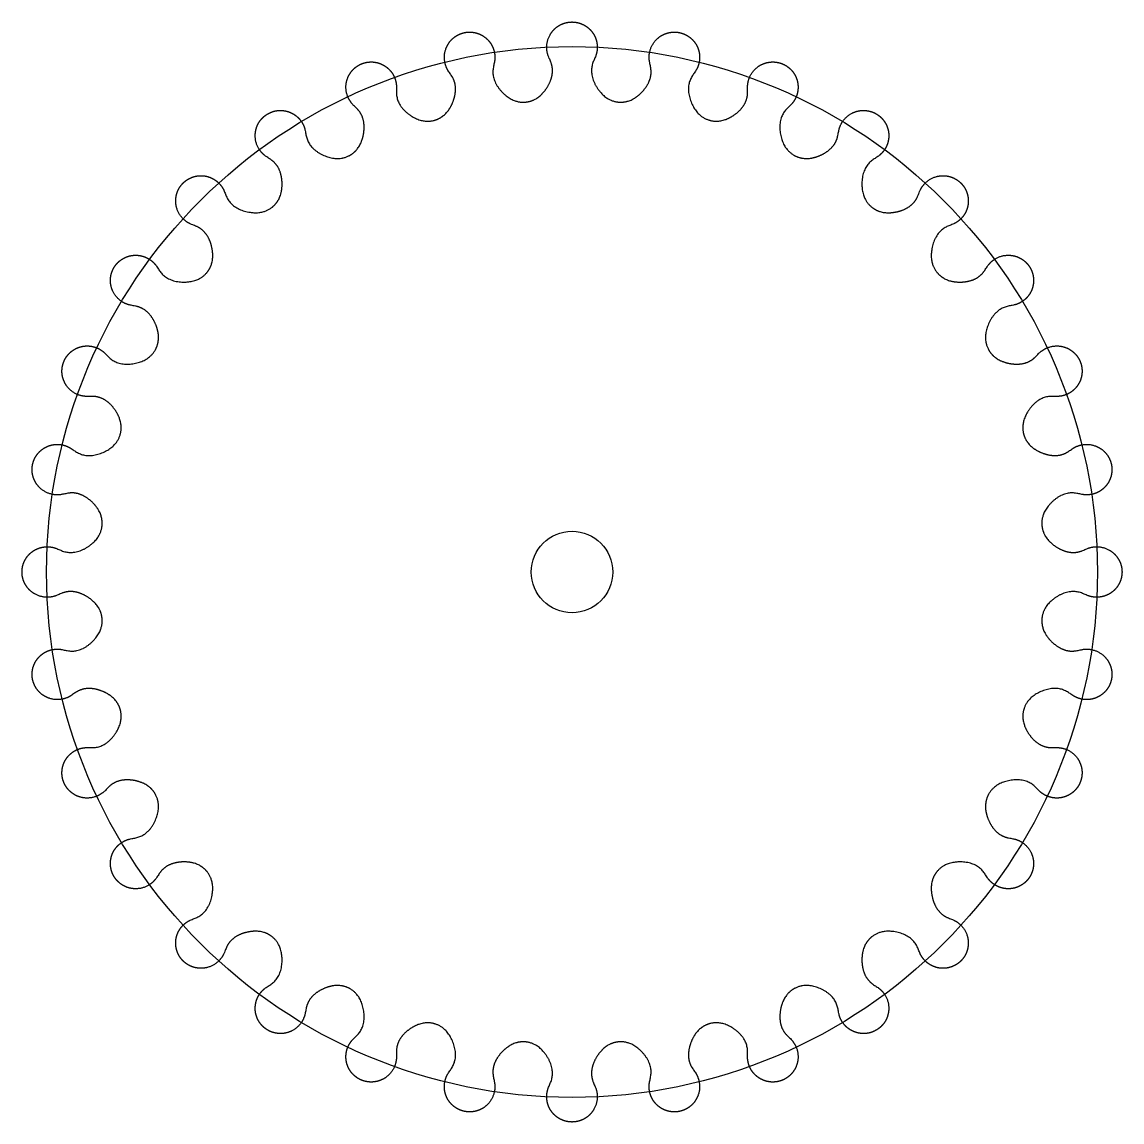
# Model space of a CAD drawing. Header units: millimetres. Extents: x -316 to 441, y -34 to 850.
# Drawn here: x -316.1 to -248.6, y -33.8 to 33.8 of the extents above; entities that cross this region are included whole.
import ezdxf

# ---------------------------------------------------------------- set-up
doc = ezdxf.new("R2010")
doc.units = ezdxf.units.MM
doc.header["$MEASUREMENT"] = 0
doc.layers.add('Work layer', color=254, linetype='Continuous', true_color=0xdddddd)

msp = doc.modelspace()

# ---------------------------------------------------------------- linework, layer by layer
at = {"layer": 'Work layer'}
for radius in [32.25, 2.5, 2.5]:
    msp.add_circle((-282.386, 0), radius, dxfattribs=at)
msp.add_rational_spline([(-283.843, -31.678), (-283.945, -31.959), (-283.98, -32.263), (-283.94, -32.567), (-283.828, -32.851), (-283.656, -33.097), (-283.484, -33.343), (-283.255, -33.545), (-282.983, -33.687), (-282.686, -33.758), (-282.386, -33.758), (-282.086, -33.758), (-281.789, -33.687), (-281.517, -33.545), (-281.288, -33.343), (-281.116, -33.097), (-280.944, -32.851), (-280.832, -32.567), (-280.792, -32.263), (-280.827, -31.959), (-280.93, -31.678), (-281.123, -31.147), (-281.558, -30.704), (-280.971, -29.71), (-280.573, -29.233), (-280.064, -28.989), (-279.868, -28.895), (-279.657, -28.835), (-279.438, -28.814), (-279.219, -28.831), (-279.008, -28.885), (-278.461, -29.025), (-277.978, -29.415), (-277.208, -30.276), (-277.549, -30.795), (-277.635, -31.353), (-277.68, -31.65), (-277.655, -31.954), (-277.557, -32.245), (-277.391, -32.501), (-277.175, -32.709), (-276.958, -32.916), (-276.694, -33.07), (-276.399, -33.156), (-276.094, -33.168), (-275.8, -33.109), (-275.506, -33.051), (-275.229, -32.923), (-274.989, -32.731), (-274.805, -32.488), (-274.684, -32.213), (-274.563, -31.939), (-274.508, -31.638), (-274.529, -31.332), (-274.622, -31.041), (-274.778, -30.785), (-275.071, -30.302), (-275.584, -29.952), (-275.202, -28.863), (-274.905, -28.318), (-274.453, -27.979), (-274.279, -27.848), (-274.084, -27.749), (-273.873, -27.685), (-273.655, -27.659), (-273.438, -27.671), (-272.874, -27.702), (-272.324, -27.99), (-271.401, -28.684), (-271.634, -29.259), (-271.609, -29.824), (-271.596, -30.123), (-271.512, -30.417), (-271.359, -30.683), (-271.146, -30.902), (-270.894, -31.063), (-270.641, -31.225), (-270.352, -31.324), (-270.046, -31.351), (-269.745, -31.303), (-269.468, -31.188), (-269.191, -31.073), (-268.943, -30.894), (-268.746, -30.659), (-268.612, -30.384), (-268.547, -30.092), (-268.483, -29.799), (-268.487, -29.494), (-268.567, -29.197), (-268.715, -28.93), (-268.918, -28.709), (-269.3, -28.292), (-269.871, -28.05), (-269.709, -26.907), (-269.524, -26.314), (-269.147, -25.893), (-269.002, -25.732), (-268.83, -25.596), (-268.636, -25.492), (-268.427, -25.424), (-268.212, -25.394), (-267.653, -25.314), (-267.057, -25.489), (-266.016, -25.99), (-266.132, -26.599), (-265.998, -27.148), (-265.927, -27.44), (-265.787, -27.711), (-265.585, -27.942), (-265.334, -28.116), (-265.054, -28.224), (-264.775, -28.333), (-264.472, -28.375), (-264.167, -28.341), (-263.881, -28.235), (-263.631, -28.069), (-263.382, -27.902), (-263.174, -27.678), (-263.027, -27.409), (-262.949, -27.113), (-262.943, -26.814), (-262.936, -26.514), (-263.001, -26.215), (-263.136, -25.94), (-263.334, -25.707), (-263.576, -25.53), (-264.031, -25.196), (-264.639, -25.069), (-264.704, -23.917), (-264.638, -23.299), (-264.35, -22.813), (-264.239, -22.626), (-264.097, -22.459), (-263.927, -22.32), (-263.735, -22.212), (-263.53, -22.14), (-262.997, -21.953), (-262.379, -22.008), (-261.261, -22.297), (-261.255, -22.917), (-261.016, -23.429), (-260.89, -23.701), (-260.7, -23.94), (-260.456, -24.127), (-260.176, -24.249), (-259.881, -24.301), (-259.586, -24.353), (-259.281, -24.335), (-258.988, -24.242), (-258.728, -24.082), (-258.516, -23.87), (-258.304, -23.658), (-258.144, -23.398), (-258.051, -23.105), (-258.033, -22.801), (-258.085, -22.505), (-258.137, -22.21), (-258.259, -21.93), (-258.446, -21.686), (-258.685, -21.496), (-258.957, -21.37), (-259.469, -21.131), (-260.09, -21.125), (-260.378, -20.007), (-260.433, -19.389), (-260.246, -18.856), (-260.174, -18.651), (-260.066, -18.46), (-259.927, -18.29), (-259.76, -18.147), (-259.573, -18.036), (-259.087, -17.749), (-258.47, -17.682), (-257.317, -17.747), (-257.19, -18.355), (-256.856, -18.81), (-256.679, -19.052), (-256.446, -19.25), (-256.171, -19.385), (-255.872, -19.45), (-255.572, -19.443), (-255.273, -19.437), (-254.977, -19.359), (-254.708, -19.212), (-254.484, -19.004), (-254.317, -18.755), (-254.151, -18.506), (-254.045, -18.219), (-254.011, -17.914), (-254.053, -17.611), (-254.162, -17.332), (-254.27, -17.053), (-254.444, -16.801), (-254.675, -16.599), (-254.947, -16.459), (-255.238, -16.388), (-255.787, -16.254), (-256.397, -16.37), (-256.897, -15.329), (-257.072, -14.734), (-256.993, -14.174), (-256.962, -13.959), (-256.894, -13.751), (-256.79, -13.557), (-256.654, -13.384), (-256.493, -13.239), (-256.072, -12.862), (-255.479, -12.677), (-254.336, -12.515), (-254.094, -13.087), (-253.677, -13.468), (-253.456, -13.671), (-253.189, -13.819), (-252.892, -13.899), (-252.587, -13.904), (-252.294, -13.839), (-252.002, -13.774), (-251.727, -13.64), (-251.492, -13.443), (-251.313, -13.196), (-251.198, -12.919), (-251.083, -12.642), (-251.035, -12.34), (-251.062, -12.034), (-251.162, -11.745), (-251.323, -11.493), (-251.484, -11.24), (-251.703, -11.027), (-251.969, -10.874), (-252.263, -10.79), (-252.562, -10.777), (-253.127, -10.752), (-253.702, -10.985), (-254.397, -10.062), (-254.684, -9.512), (-254.715, -8.948), (-254.727, -8.731), (-254.701, -8.513), (-254.637, -8.303), (-254.538, -8.107), (-254.407, -7.933), (-254.068, -7.481), (-253.523, -7.184), (-252.434, -6.802), (-252.084, -7.315), (-251.601, -7.609), (-251.345, -7.764), (-251.054, -7.858), (-250.748, -7.878), (-250.447, -7.823), (-250.173, -7.702), (-249.898, -7.581), (-249.655, -7.397), (-249.463, -7.157), (-249.335, -6.88), (-249.277, -6.586), (-249.218, -6.292), (-249.23, -5.987), (-249.316, -5.692), (-249.47, -5.428), (-249.677, -5.212), (-249.885, -4.995), (-250.141, -4.829), (-250.432, -4.731), (-250.737, -4.706), (-251.033, -4.751), (-251.591, -4.837), (-252.111, -5.178), (-252.971, -4.408), (-253.361, -3.925), (-253.501, -3.378), (-253.555, -3.167), (-253.572, -2.948), (-253.551, -2.729), (-253.491, -2.518), (-253.397, -2.322), (-253.153, -1.813), (-252.677, -1.415), (-251.682, -0.828), (-251.239, -1.263), (-250.708, -1.457), (-250.427, -1.559), (-250.123, -1.594), (-249.819, -1.554), (-249.535, -1.442), (-249.289, -1.27), (-249.044, -1.098), (-248.841, -0.869), (-248.699, -0.597), (-248.628, -0.3), (-248.628, 0), (-248.628, 0.3), (-248.699, 0.597), (-248.841, 0.869), (-249.044, 1.098), (-249.289, 1.27), (-249.535, 1.442), (-249.819, 1.554), (-250.123, 1.594), (-250.427, 1.559), (-250.708, 1.457), (-251.239, 1.263), (-251.682, 0.828), (-252.677, 1.415), (-253.153, 1.813), (-253.397, 2.322), (-253.491, 2.518), (-253.551, 2.729), (-253.572, 2.948), (-253.555, 3.167), (-253.501, 3.378), (-253.361, 3.925), (-252.971, 4.408), (-252.111, 5.178), (-251.591, 4.837), (-251.033, 4.751), (-250.737, 4.706), (-250.432, 4.731), (-250.141, 4.829), (-249.885, 4.995), (-249.677, 5.212), (-249.47, 5.428), (-249.316, 5.692), (-249.23, 5.987), (-249.218, 6.292), (-249.277, 6.586), (-249.335, 6.88), (-249.463, 7.157), (-249.655, 7.397), (-249.898, 7.581), (-250.173, 7.702), (-250.447, 7.823), (-250.748, 7.878), (-251.054, 7.858), (-251.345, 7.764), (-251.601, 7.609), (-252.084, 7.315), (-252.434, 6.802), (-253.523, 7.184), (-254.068, 7.481), (-254.407, 7.933), (-254.538, 8.107), (-254.637, 8.303), (-254.701, 8.513), (-254.727, 8.731), (-254.715, 8.948), (-254.684, 9.512), (-254.397, 10.062), (-253.702, 10.985), (-253.127, 10.752), (-252.562, 10.777), (-252.263, 10.79), (-251.969, 10.874), (-251.703, 11.027), (-251.484, 11.24), (-251.323, 11.493), (-251.162, 11.745), (-251.062, 12.034), (-251.035, 12.34), (-251.083, 12.642), (-251.198, 12.919), (-251.313, 13.196), (-251.492, 13.443), (-251.727, 13.64), (-252.002, 13.774), (-252.294, 13.839), (-252.587, 13.904), (-252.892, 13.899), (-253.189, 13.819), (-253.456, 13.671), (-253.677, 13.468), (-254.094, 13.087), (-254.336, 12.515), (-255.479, 12.677), (-256.072, 12.862), (-256.493, 13.239), (-256.654, 13.384), (-256.79, 13.557), (-256.894, 13.751), (-256.962, 13.959), (-256.993, 14.174), (-257.072, 14.734), (-256.897, 15.329), (-256.397, 16.37), (-255.787, 16.254), (-255.238, 16.388), (-254.947, 16.459), (-254.675, 16.599), (-254.444, 16.801), (-254.27, 17.053), (-254.162, 17.332), (-254.053, 17.611), (-254.011, 17.914), (-254.045, 18.219), (-254.151, 18.506), (-254.317, 18.755), (-254.484, 19.004), (-254.708, 19.212), (-254.977, 19.359), (-255.273, 19.437), (-255.572, 19.443), (-255.872, 19.45), (-256.171, 19.385), (-256.446, 19.25), (-256.679, 19.052), (-256.856, 18.81), (-257.19, 18.355), (-257.317, 17.747), (-258.47, 17.682), (-259.087, 17.749), (-259.573, 18.036), (-259.76, 18.147), (-259.927, 18.29), (-260.066, 18.46), (-260.174, 18.651), (-260.246, 18.856), (-260.433, 19.389), (-260.378, 20.007), (-260.09, 21.125), (-259.469, 21.131), (-258.957, 21.37), (-258.685, 21.496), (-258.446, 21.686), (-258.259, 21.93), (-258.137, 22.21), (-258.085, 22.505), (-258.033, 22.801), (-258.051, 23.105), (-258.144, 23.398), (-258.304, 23.658), (-258.516, 23.87), (-258.728, 24.082), (-258.988, 24.242), (-259.281, 24.335), (-259.586, 24.353), (-259.881, 24.301), (-260.176, 24.249), (-260.456, 24.127), (-260.7, 23.94), (-260.89, 23.701), (-261.016, 23.429), (-261.255, 22.917), (-261.261, 22.297), (-262.379, 22.008), (-262.997, 21.953), (-263.53, 22.14), (-263.735, 22.212), (-263.927, 22.32), (-264.097, 22.459), (-264.239, 22.626), (-264.35, 22.813), (-264.638, 23.299), (-264.704, 23.917), (-264.639, 25.069), (-264.031, 25.196), (-263.576, 25.53), (-263.334, 25.707), (-263.136, 25.94), (-263.001, 26.215), (-262.936, 26.514), (-262.943, 26.814), (-262.949, 27.113), (-263.027, 27.409), (-263.174, 27.678), (-263.382, 27.902), (-263.631, 28.069), (-263.881, 28.235), (-264.167, 28.341), (-264.472, 28.375), (-264.775, 28.333), (-265.054, 28.224), (-265.334, 28.116), (-265.585, 27.942), (-265.787, 27.711), (-265.927, 27.44), (-265.998, 27.148), (-266.132, 26.599), (-266.016, 25.99), (-267.057, 25.489), (-267.653, 25.314), (-268.212, 25.394), (-268.427, 25.424), (-268.636, 25.492), (-268.83, 25.596), (-269.002, 25.732), (-269.147, 25.893), (-269.524, 26.314), (-269.709, 26.907), (-269.871, 28.05), (-269.3, 28.292), (-268.918, 28.709), (-268.715, 28.93), (-268.567, 29.197), (-268.487, 29.494), (-268.483, 29.799), (-268.547, 30.092), (-268.612, 30.384), (-268.746, 30.659), (-268.943, 30.894), (-269.191, 31.073), (-269.468, 31.188), (-269.745, 31.303), (-270.046, 31.351), (-270.352, 31.324), (-270.641, 31.225), (-270.894, 31.063), (-271.146, 30.902), (-271.359, 30.683), (-271.512, 30.417), (-271.596, 30.123), (-271.609, 29.824), (-271.634, 29.259), (-271.401, 28.684), (-272.324, 27.99), (-272.874, 27.702), (-273.438, 27.671), (-273.655, 27.659), (-273.873, 27.685), (-274.084, 27.749), (-274.279, 27.848), (-274.453, 27.979), (-274.905, 28.318), (-275.202, 28.863), (-275.584, 29.952), (-275.071, 30.302), (-274.778, 30.785), (-274.622, 31.041), (-274.529, 31.332), (-274.508, 31.638), (-274.563, 31.939), (-274.684, 32.213), (-274.805, 32.488), (-274.989, 32.731), (-275.229, 32.923), (-275.506, 33.051), (-275.8, 33.109), (-276.094, 33.168), (-276.399, 33.156), (-276.694, 33.07), (-276.958, 32.916), (-277.175, 32.709), (-277.391, 32.501), (-277.557, 32.245), (-277.655, 31.954), (-277.68, 31.65), (-277.635, 31.353), (-277.549, 30.795), (-277.208, 30.276), (-277.978, 29.415), (-278.461, 29.025), (-279.008, 28.885), (-279.219, 28.831), (-279.438, 28.814), (-279.657, 28.835), (-279.868, 28.895), (-280.064, 28.989), (-280.573, 29.233), (-280.971, 29.71), (-281.558, 30.704), (-281.123, 31.147), (-280.93, 31.678), (-280.827, 31.959), (-280.792, 32.263), (-280.832, 32.567), (-280.944, 32.851), (-281.116, 33.097), (-281.288, 33.343), (-281.517, 33.545), (-281.789, 33.687), (-282.086, 33.758), (-282.386, 33.758), (-282.686, 33.758), (-282.983, 33.687), (-283.255, 33.545), (-283.484, 33.343), (-283.656, 33.097), (-283.828, 32.851), (-283.94, 32.567), (-283.98, 32.263), (-283.945, 31.959), (-283.843, 31.678), (-283.649, 31.147), (-283.214, 30.704), (-283.801, 29.71), (-284.199, 29.233), (-284.709, 28.989), (-284.904, 28.895), (-285.116, 28.835), (-285.335, 28.814), (-285.553, 28.831), (-285.764, 28.885), (-286.311, 29.025), (-286.794, 29.415), (-287.564, 30.276), (-287.224, 30.795), (-287.138, 31.353), (-287.092, 31.65), (-287.117, 31.954), (-287.216, 32.245), (-287.381, 32.501), (-287.598, 32.709), (-287.814, 32.916), (-288.078, 33.07), (-288.373, 33.156), (-288.678, 33.168), (-288.972, 33.109), (-289.266, 33.051), (-289.543, 32.923), (-289.783, 32.731), (-289.968, 32.488), (-290.088, 32.213), (-290.209, 31.939), (-290.264, 31.638), (-290.244, 31.332), (-290.15, 31.041), (-289.995, 30.785), (-289.702, 30.302), (-289.188, 29.952), (-289.57, 28.863), (-289.867, 28.318), (-290.319, 27.979), (-290.493, 27.848), (-290.689, 27.749), (-290.899, 27.685), (-291.117, 27.659), (-291.334, 27.671), (-291.898, 27.702), (-292.448, 27.99), (-293.371, 28.684), (-293.138, 29.259), (-293.163, 29.824), (-293.176, 30.123), (-293.26, 30.417), (-293.413, 30.683), (-293.626, 30.902), (-293.879, 31.063), (-294.132, 31.225), (-294.42, 31.324), (-294.726, 31.351), (-295.028, 31.303), (-295.305, 31.188), (-295.582, 31.073), (-295.829, 30.894), (-296.026, 30.659), (-296.16, 30.384), (-296.225, 30.092), (-296.29, 29.799), (-296.285, 29.494), (-296.205, 29.197), (-296.057, 28.93), (-295.854, 28.709), (-295.473, 28.292), (-294.901, 28.05), (-295.063, 26.907), (-295.248, 26.314), (-295.625, 25.893), (-295.77, 25.732), (-295.943, 25.596), (-296.137, 25.492), (-296.345, 25.424), (-296.56, 25.394), (-297.12, 25.314), (-297.715, 25.489), (-298.756, 25.99), (-298.64, 26.599), (-298.774, 27.148), (-298.846, 27.44), (-298.985, 27.711), (-299.187, 27.942), (-299.439, 28.116), (-299.718, 28.224), (-299.998, 28.333), (-300.3, 28.375), (-300.605, 28.341), (-300.892, 28.235), (-301.141, 28.069), (-301.39, 27.902), (-301.598, 27.678), (-301.746, 27.409), (-301.823, 27.113), (-301.829, 26.814), (-301.836, 26.514), (-301.772, 26.215), (-301.636, 25.94), (-301.438, 25.707), (-301.196, 25.53), (-300.741, 25.196), (-300.133, 25.069), (-300.068, 23.917), (-300.135, 23.299), (-300.422, 22.813), (-300.533, 22.626), (-300.676, 22.459), (-300.846, 22.32), (-301.037, 22.212), (-301.242, 22.14), (-301.775, 21.953), (-302.393, 22.008), (-303.511, 22.297), (-303.517, 22.917), (-303.756, 23.429), (-303.882, 23.701), (-304.072, 23.94), (-304.316, 24.127), (-304.596, 24.249), (-304.891, 24.301), (-305.187, 24.353), (-305.491, 24.335), (-305.784, 24.242), (-306.045, 24.082), (-306.257, 23.87), (-306.469, 23.658), (-306.628, 23.398), (-306.721, 23.105), (-306.739, 22.801), (-306.687, 22.505), (-306.635, 22.21), (-306.513, 21.93), (-306.327, 21.686), (-306.087, 21.496), (-305.816, 21.37), (-305.304, 21.131), (-304.683, 21.125), (-304.394, 20.007), (-304.339, 19.389), (-304.527, 18.856), (-304.599, 18.651), (-304.706, 18.46), (-304.845, 18.29), (-305.012, 18.147), (-305.199, 18.036), (-305.685, 17.749), (-306.303, 17.682), (-307.455, 17.747), (-307.582, 18.355), (-307.916, 18.81), (-308.093, 19.052), (-308.326, 19.25), (-308.602, 19.385), (-308.9, 19.45), (-309.2, 19.443), (-309.5, 19.437), (-309.795, 19.359), (-310.064, 19.212), (-310.288, 19.004), (-310.455, 18.755), (-310.621, 18.506), (-310.727, 18.219), (-310.761, 17.914), (-310.719, 17.611), (-310.611, 17.332), (-310.502, 17.053), (-310.328, 16.801), (-310.097, 16.599), (-309.826, 16.459), (-309.534, 16.388), (-308.986, 16.254), (-308.376, 16.37), (-307.875, 15.329), (-307.7, 14.734), (-307.78, 14.174), (-307.81, 13.959), (-307.878, 13.751), (-307.982, 13.557), (-308.118, 13.384), (-308.28, 13.239), (-308.7, 12.862), (-309.293, 12.677), (-310.436, 12.515), (-310.679, 13.087), (-311.095, 13.468), (-311.316, 13.671), (-311.583, 13.819), (-311.88, 13.899), (-312.185, 13.904), (-312.478, 13.839), (-312.771, 13.774), (-313.045, 13.64), (-313.28, 13.443), (-313.46, 13.196), (-313.574, 12.919), (-313.689, 12.642), (-313.737, 12.34), (-313.71, 12.034), (-313.611, 11.745), (-313.45, 11.493), (-313.288, 11.24), (-313.069, 11.027), (-312.803, 10.874), (-312.509, 10.79), (-312.21, 10.777), (-311.645, 10.752), (-311.07, 10.985), (-310.376, 10.062), (-310.088, 9.512), (-310.057, 8.948), (-310.045, 8.731), (-310.071, 8.513), (-310.135, 8.303), (-310.234, 8.107), (-310.365, 7.933), (-310.704, 7.481), (-311.249, 7.184), (-312.339, 6.802), (-312.688, 7.315), (-313.171, 7.609), (-313.427, 7.764), (-313.718, 7.858), (-314.025, 7.878), (-314.325, 7.823), (-314.599, 7.702), (-314.874, 7.581), (-315.117, 7.397), (-315.309, 7.157), (-315.437, 6.88), (-315.495, 6.586), (-315.554, 6.292), (-315.542, 5.987), (-315.456, 5.692), (-315.302, 5.428), (-315.095, 5.212), (-314.887, 4.995), (-314.631, 4.829), (-314.34, 4.731), (-314.036, 4.706), (-313.739, 4.751), (-313.181, 4.837), (-312.662, 5.178), (-311.801, 4.408), (-311.411, 3.925), (-311.271, 3.378), (-311.217, 3.167), (-311.2, 2.948), (-311.221, 2.729), (-311.281, 2.518), (-311.375, 2.322), (-311.619, 1.813), (-312.096, 1.415), (-313.09, 0.828), (-313.533, 1.263), (-314.064, 1.457), (-314.346, 1.559), (-314.649, 1.594), (-314.953, 1.554), (-315.237, 1.442), (-315.483, 1.27), (-315.729, 1.098), (-315.931, 0.869), (-316.073, 0.597), (-316.144, 0.3), (-316.144, 0), (-316.144, -0.3), (-316.073, -0.597), (-315.931, -0.869), (-315.729, -1.098), (-315.483, -1.27), (-315.237, -1.442), (-314.953, -1.554), (-314.649, -1.594), (-314.346, -1.559), (-314.064, -1.457), (-313.533, -1.263), (-313.09, -0.828), (-312.096, -1.415), (-311.619, -1.813), (-311.375, -2.322), (-311.281, -2.518), (-311.221, -2.729), (-311.2, -2.948), (-311.217, -3.167), (-311.271, -3.378), (-311.411, -3.925), (-311.801, -4.408), (-312.662, -5.178), (-313.181, -4.837), (-313.739, -4.751), (-314.036, -4.706), (-314.34, -4.731), (-314.631, -4.829), (-314.887, -4.995), (-315.095, -5.212), (-315.302, -5.428), (-315.456, -5.692), (-315.542, -5.987), (-315.554, -6.292), (-315.495, -6.586), (-315.437, -6.88), (-315.309, -7.157), (-315.117, -7.397), (-314.874, -7.581), (-314.599, -7.702), (-314.325, -7.823), (-314.025, -7.878), (-313.718, -7.858), (-313.427, -7.764), (-313.171, -7.609), (-312.688, -7.315), (-312.339, -6.802), (-311.249, -7.184), (-310.704, -7.481), (-310.365, -7.933), (-310.234, -8.107), (-310.135, -8.303), (-310.071, -8.513), (-310.045, -8.731), (-310.057, -8.948), (-310.088, -9.512), (-310.376, -10.062), (-311.07, -10.985), (-311.645, -10.752), (-312.21, -10.777), (-312.509, -10.79), (-312.803, -10.874), (-313.069, -11.027), (-313.288, -11.24), (-313.45, -11.493), (-313.611, -11.745), (-313.71, -12.034), (-313.737, -12.34), (-313.689, -12.642), (-313.574, -12.919), (-313.46, -13.196), (-313.28, -13.443), (-313.045, -13.64), (-312.771, -13.774), (-312.478, -13.839), (-312.185, -13.904), (-311.88, -13.899), (-311.583, -13.819), (-311.316, -13.671), (-311.095, -13.468), (-310.679, -13.087), (-310.436, -12.515), (-309.293, -12.677), (-308.7, -12.862), (-308.28, -13.239), (-308.118, -13.384), (-307.982, -13.557), (-307.878, -13.751), (-307.81, -13.959), (-307.78, -14.174), (-307.7, -14.734), (-307.875, -15.329), (-308.376, -16.37), (-308.986, -16.254), (-309.534, -16.388), (-309.826, -16.459), (-310.097, -16.599), (-310.328, -16.801), (-310.502, -17.053), (-310.611, -17.332), (-310.719, -17.611), (-310.761, -17.914), (-310.727, -18.219), (-310.621, -18.506), (-310.455, -18.755), (-310.288, -19.004), (-310.064, -19.212), (-309.795, -19.359), (-309.5, -19.437), (-309.2, -19.443), (-308.9, -19.45), (-308.602, -19.385), (-308.326, -19.25), (-308.093, -19.052), (-307.916, -18.81), (-307.582, -18.355), (-307.455, -17.747), (-306.303, -17.682), (-305.685, -17.749), (-305.199, -18.036), (-305.012, -18.147), (-304.845, -18.29), (-304.706, -18.46), (-304.599, -18.651), (-304.527, -18.856), (-304.339, -19.389), (-304.394, -20.007), (-304.683, -21.125), (-305.304, -21.131), (-305.816, -21.37), (-306.087, -21.496), (-306.327, -21.686), (-306.513, -21.93), (-306.635, -22.21), (-306.687, -22.505), (-306.739, -22.801), (-306.721, -23.105), (-306.628, -23.398), (-306.469, -23.658), (-306.257, -23.87), (-306.045, -24.082), (-305.784, -24.242), (-305.491, -24.335), (-305.187, -24.353), (-304.891, -24.301), (-304.596, -24.249), (-304.316, -24.127), (-304.072, -23.94), (-303.882, -23.701), (-303.756, -23.429), (-303.517, -22.917), (-303.511, -22.297), (-302.393, -22.008), (-301.775, -21.953), (-301.242, -22.14), (-301.037, -22.212), (-300.846, -22.32), (-300.676, -22.459), (-300.533, -22.626), (-300.422, -22.813), (-300.135, -23.299), (-300.068, -23.917), (-300.133, -25.069), (-300.741, -25.196), (-301.196, -25.53), (-301.438, -25.707), (-301.636, -25.94), (-301.772, -26.215), (-301.836, -26.514), (-301.829, -26.814), (-301.823, -27.113), (-301.746, -27.409), (-301.598, -27.678), (-301.39, -27.902), (-301.141, -28.069), (-300.892, -28.235), (-300.605, -28.341), (-300.3, -28.375), (-299.998, -28.333), (-299.718, -28.224), (-299.439, -28.116), (-299.187, -27.942), (-298.985, -27.711), (-298.846, -27.44), (-298.774, -27.148), (-298.64, -26.599), (-298.756, -25.99), (-297.715, -25.489), (-297.12, -25.314), (-296.56, -25.394), (-296.345, -25.424), (-296.137, -25.492), (-295.943, -25.596), (-295.77, -25.732), (-295.625, -25.893), (-295.248, -26.314), (-295.063, -26.907), (-294.901, -28.05), (-295.473, -28.292), (-295.854, -28.709), (-296.057, -28.93), (-296.205, -29.197), (-296.285, -29.494), (-296.29, -29.799), (-296.225, -30.092), (-296.16, -30.384), (-296.026, -30.659), (-295.829, -30.894), (-295.582, -31.073), (-295.305, -31.188), (-295.028, -31.303), (-294.726, -31.351), (-294.42, -31.324), (-294.132, -31.225), (-293.879, -31.063), (-293.626, -30.902), (-293.413, -30.683), (-293.26, -30.417), (-293.176, -30.123), (-293.163, -29.824), (-293.138, -29.259), (-293.371, -28.684), (-292.448, -27.99), (-291.898, -27.702), (-291.334, -27.671), (-291.117, -27.659), (-290.899, -27.685), (-290.689, -27.749), (-290.493, -27.848), (-290.319, -27.979), (-289.867, -28.318), (-289.57, -28.863), (-289.188, -29.952), (-289.702, -30.302), (-289.995, -30.785), (-290.15, -31.041), (-290.244, -31.332), (-290.264, -31.638), (-290.209, -31.939), (-290.088, -32.213), (-289.968, -32.488), (-289.783, -32.731), (-289.543, -32.923), (-289.266, -33.051), (-288.972, -33.109), (-288.678, -33.168), (-288.373, -33.156), (-288.078, -33.07), (-287.814, -32.916), (-287.598, -32.709), (-287.381, -32.501), (-287.216, -32.245), (-287.117, -31.954), (-287.092, -31.65), (-287.138, -31.353), (-287.224, -30.795), (-287.564, -30.276), (-286.794, -29.415), (-286.311, -29.025), (-285.764, -28.885), (-285.553, -28.831), (-285.335, -28.814), (-285.116, -28.835), (-284.904, -28.895), (-284.709, -28.989), (-284.199, -29.233), (-283.801, -29.71), (-283.214, -30.704), (-283.649, -31.147), (-283.843, -31.678)], [1, 0.954804333271, 0.932206499907, 0.932206499907, 0.954804333271, 1, 0.954804333271, 0.932206499907, 0.932206499907, 0.954804333271, 1, 0.954804333271, 0.932206499907, 0.932206499907, 0.954804333271, 1, 0.954804333271, 0.932206499907, 0.932206499907, 0.954804333271, 1, 1, 1, 1, 1, 1, 0.975877048314, 0.963815572472, 0.963815572472, 0.975877048314, 1, 1, 1, 1, 1, 1, 0.954804333271, 0.932206499907, 0.932206499907, 0.954804333271, 1, 0.954804333271, 0.932206499907, 0.932206499907, 0.954804333271, 1, 0.954804333271, 0.932206499907, 0.932206499907, 0.954804333271, 1, 0.954804333271, 0.932206499907, 0.932206499907, 0.954804333271, 1, 1, 1, 1, 1, 1, 0.975877048314, 0.963815572472, 0.963815572472, 0.975877048314, 1, 1, 1, 1, 1, 1, 0.954804333271, 0.932206499907, 0.932206499907, 0.954804333271, 1, 0.954804333271, 0.932206499907, 0.932206499907, 0.954804333271, 1, 0.954804333271, 0.932206499907, 0.932206499907, 0.954804333271, 1, 0.954804333271, 0.932206499907, 0.932206499907, 0.954804333271, 1, 1, 1, 1, 1, 1, 0.975877048314, 0.963815572472, 0.963815572472, 0.975877048314, 1, 1, 1, 1, 1, 1, 0.954804333271, 0.932206499907, 0.932206499907, 0.954804333271, 1, 0.954804333271, 0.932206499907, 0.932206499907, 0.954804333271, 1, 0.954804333271, 0.932206499907, 0.932206499907, 0.954804333271, 1, 0.954804333271, 0.932206499907, 0.932206499907, 0.954804333271, 1, 1, 1, 1, 1, 1, 0.975877048314, 0.963815572472, 0.963815572472, 0.975877048314, 1, 1, 1, 1, 1, 1, 0.954804333271, 0.932206499907, 0.932206499907, 0.954804333271, 1, 0.954804333271, 0.932206499907, 0.932206499907, 0.954804333271, 1, 0.954804333271, 0.932206499907, 0.932206499907, 0.954804333271, 1, 0.954804333271, 0.932206499907, 0.932206499907, 0.954804333271, 1, 1, 1, 1, 1, 1, 0.975877048314, 0.963815572472, 0.963815572472, 0.975877048314, 1, 1, 1, 1, 1, 1, 0.954804333271, 0.932206499907, 0.932206499907, 0.954804333271, 1, 0.954804333271, 0.932206499907, 0.932206499907, 0.954804333271, 1, 0.954804333271, 0.932206499907, 0.932206499907, 0.954804333271, 1, 0.954804333271, 0.932206499907, 0.932206499907, 0.954804333271, 1, 1, 1, 1, 1, 1, 0.975877048314, 0.963815572472, 0.963815572472, 0.975877048314, 1, 1, 1, 1, 1, 1, 0.954804333271, 0.932206499907, 0.932206499907, 0.954804333271, 1, 0.954804333271, 0.932206499907, 0.932206499907, 0.954804333271, 1, 0.954804333271, 0.932206499907, 0.932206499907, 0.954804333271, 1, 0.954804333271, 0.932206499907, 0.932206499907, 0.954804333271, 1, 1, 1, 1, 1, 1, 0.975877048314, 0.963815572472, 0.963815572472, 0.975877048314, 1, 1, 1, 1, 1, 1, 0.954804333271, 0.932206499907, 0.932206499907, 0.954804333271, 1, 0.954804333271, 0.932206499907, 0.932206499907, 0.954804333271, 1, 0.954804333271, 0.932206499907, 0.932206499907, 0.954804333271, 1, 0.954804333271, 0.932206499907, 0.932206499907, 0.954804333271, 1, 1, 1, 1, 1, 1, 0.975877048314, 0.963815572472, 0.963815572472, 0.975877048314, 1, 1, 1, 1, 1, 1, 0.954804333271, 0.932206499907, 0.932206499907, 0.954804333271, 1, 0.954804333271, 0.932206499907, 0.932206499907, 0.954804333271, 1, 0.954804333271, 0.932206499907, 0.932206499907, 0.954804333271, 1, 0.954804333271, 0.932206499907, 0.932206499907, 0.954804333271, 1, 1, 1, 1, 1, 1, 0.975877048314, 0.963815572472, 0.963815572472, 0.975877048314, 1, 1, 1, 1, 1, 1, 0.954804333271, 0.932206499907, 0.932206499907, 0.954804333271, 1, 0.954804333271, 0.932206499907, 0.932206499907, 0.954804333271, 1, 0.954804333271, 0.932206499907, 0.932206499907, 0.954804333271, 1, 0.954804333271, 0.932206499907, 0.932206499907, 0.954804333271, 1, 1, 1, 1, 1, 1, 0.975877048314, 0.963815572472, 0.963815572472, 0.975877048314, 1, 1, 1, 1, 1, 1, 0.954804333271, 0.932206499907, 0.932206499907, 0.954804333271, 1, 0.954804333271, 0.932206499907, 0.932206499907, 0.954804333271, 1, 0.954804333271, 0.932206499907, 0.932206499907, 0.954804333271, 1, 0.954804333271, 0.932206499907, 0.932206499907, 0.954804333271, 1, 1, 1, 1, 1, 1, 0.975877048314, 0.963815572472, 0.963815572472, 0.975877048314, 1, 1, 1, 1, 1, 1, 0.954804333271, 0.932206499907, 0.932206499907, 0.954804333271, 1, 0.954804333271, 0.932206499907, 0.932206499907, 0.954804333271, 1, 0.954804333271, 0.932206499907, 0.932206499907, 0.954804333271, 1, 0.954804333271, 0.932206499907, 0.932206499907, 0.954804333271, 1, 1, 1, 1, 1, 1, 0.975877048314, 0.963815572472, 0.963815572472, 0.975877048314, 1, 1, 1, 1, 1, 1, 0.954804333271, 0.932206499907, 0.932206499907, 0.954804333271, 1, 0.954804333271, 0.932206499907, 0.932206499907, 0.954804333271, 1, 0.954804333271, 0.932206499907, 0.932206499907, 0.954804333271, 1, 0.954804333271, 0.932206499907, 0.932206499907, 0.954804333271, 1, 1, 1, 1, 1, 1, 0.975877048314, 0.963815572472, 0.963815572472, 0.975877048314, 1, 1, 1, 1, 1, 1, 0.954804333271, 0.932206499907, 0.932206499907, 0.954804333271, 1, 0.954804333271, 0.932206499907, 0.932206499907, 0.954804333271, 1, 0.954804333271, 0.932206499907, 0.932206499907, 0.954804333271, 1, 0.954804333271, 0.932206499907, 0.932206499907, 0.954804333271, 1, 1, 1, 1, 1, 1, 0.975877048314, 0.963815572472, 0.963815572472, 0.975877048314, 1, 1, 1, 1, 1, 1, 0.954804333271, 0.932206499907, 0.932206499907, 0.954804333271, 1, 0.954804333271, 0.932206499907, 0.932206499907, 0.954804333271, 1, 0.954804333271, 0.932206499907, 0.932206499907, 0.954804333271, 1, 0.954804333271, 0.932206499907, 0.932206499907, 0.954804333271, 1, 1, 1, 1, 1, 1, 0.975877048314, 0.963815572472, 0.963815572472, 0.975877048314, 1, 1, 1, 1, 1, 1, 0.954804333271, 0.932206499907, 0.932206499907, 0.954804333271, 1, 0.954804333271, 0.932206499907, 0.932206499907, 0.954804333271, 1, 0.954804333271, 0.932206499907, 0.932206499907, 0.954804333271, 1, 0.954804333271, 0.932206499907, 0.932206499907, 0.954804333271, 1, 1, 1, 1, 1, 1, 0.975877048314, 0.963815572472, 0.963815572472, 0.975877048314, 1, 1, 1, 1, 1, 1, 0.954804333271, 0.932206499907, 0.932206499907, 0.954804333271, 1, 0.954804333271, 0.932206499907, 0.932206499907, 0.954804333271, 1, 0.954804333271, 0.932206499907, 0.932206499907, 0.954804333271, 1, 0.954804333271, 0.932206499907, 0.932206499907, 0.954804333271, 1, 1, 1, 1, 1, 1, 0.975877048314, 0.963815572472, 0.963815572472, 0.975877048314, 1, 1, 1, 1, 1, 1, 0.954804333271, 0.932206499907, 0.932206499907, 0.954804333271, 1, 0.954804333271, 0.932206499907, 0.932206499907, 0.954804333271, 1, 0.954804333271, 0.932206499907, 0.932206499907, 0.954804333271, 1, 0.954804333271, 0.932206499907, 0.932206499907, 0.954804333271, 1, 1, 1, 1, 1, 1, 0.975877048314, 0.963815572472, 0.963815572472, 0.975877048314, 1, 1, 1, 1, 1, 1, 0.954804333271, 0.932206499907, 0.932206499907, 0.954804333271, 1, 0.954804333271, 0.932206499907, 0.932206499907, 0.954804333271, 1, 0.954804333271, 0.932206499907, 0.932206499907, 0.954804333271, 1, 0.954804333271, 0.932206499907, 0.932206499907, 0.954804333271, 1, 1, 1, 1, 1, 1, 0.975877048314, 0.963815572472, 0.963815572472, 0.975877048314, 1, 1, 1, 1, 1, 1, 0.954804333271, 0.932206499907, 0.932206499907, 0.954804333271, 1, 0.954804333271, 0.932206499907, 0.932206499907, 0.954804333271, 1, 0.954804333271, 0.932206499907, 0.932206499907, 0.954804333271, 1, 0.954804333271, 0.932206499907, 0.932206499907, 0.954804333271, 1, 1, 1, 1, 1, 1, 0.975877048314, 0.963815572472, 0.963815572472, 0.975877048314, 1, 1, 1, 1, 1, 1, 0.954804333271, 0.932206499907, 0.932206499907, 0.954804333271, 1, 0.954804333271, 0.932206499907, 0.932206499907, 0.954804333271, 1, 0.954804333271, 0.932206499907, 0.932206499907, 0.954804333271, 1, 0.954804333271, 0.932206499907, 0.932206499907, 0.954804333271, 1, 1, 1, 1, 1, 1, 0.975877048314, 0.963815572472, 0.963815572472, 0.975877048314, 1, 1, 1, 1, 1, 1, 0.954804333271, 0.932206499907, 0.932206499907, 0.954804333271, 1, 0.954804333271, 0.932206499907, 0.932206499907, 0.954804333271, 1, 0.954804333271, 0.932206499907, 0.932206499907, 0.954804333271, 1, 0.954804333271, 0.932206499907, 0.932206499907, 0.954804333271, 1, 1, 1, 1, 1, 1, 0.975877048314, 0.963815572472, 0.963815572472, 0.975877048314, 1, 1, 1, 1, 1, 1, 0.954804333271, 0.932206499907, 0.932206499907, 0.954804333271, 1, 0.954804333271, 0.932206499907, 0.932206499907, 0.954804333271, 1, 0.954804333271, 0.932206499907, 0.932206499907, 0.954804333271, 1, 0.954804333271, 0.932206499907, 0.932206499907, 0.954804333271, 1, 1, 1, 1, 1, 1, 0.975877048314, 0.963815572472, 0.963815572472, 0.975877048314, 1, 1, 1, 1, 1, 1, 0.954804333271, 0.932206499907, 0.932206499907, 0.954804333271, 1, 0.954804333271, 0.932206499907, 0.932206499907, 0.954804333271, 1, 0.954804333271, 0.932206499907, 0.932206499907, 0.954804333271, 1, 0.954804333271, 0.932206499907, 0.932206499907, 0.954804333271, 1, 1, 1, 1, 1, 1, 0.975877048314, 0.963815572472, 0.963815572472, 0.975877048314, 1, 1, 1, 1, 1, 1, 0.954804333271, 0.932206499907, 0.932206499907, 0.954804333271, 1, 0.954804333271, 0.932206499907, 0.932206499907, 0.954804333271, 1, 0.954804333271, 0.932206499907, 0.932206499907, 0.954804333271, 1, 0.954804333271, 0.932206499907, 0.932206499907, 0.954804333271, 1, 1, 1, 1, 1, 1, 0.975877048314, 0.963815572472, 0.963815572472, 0.975877048314, 1, 1, 1, 1, 1, 1, 0.954804333271, 0.932206499907, 0.932206499907, 0.954804333271, 1, 0.954804333271, 0.932206499907, 0.932206499907, 0.954804333271, 1, 0.954804333271, 0.932206499907, 0.932206499907, 0.954804333271, 1, 0.954804333271, 0.932206499907, 0.932206499907, 0.954804333271, 1, 1, 1, 1, 1, 1, 0.975877048314, 0.963815572472, 0.963815572472, 0.975877048314, 1, 1, 1, 1, 1, 1, 0.954804333271, 0.932206499907, 0.932206499907, 0.954804333271, 1, 0.954804333271, 0.932206499907, 0.932206499907, 0.954804333271, 1, 0.954804333271, 0.932206499907, 0.932206499907, 0.954804333271, 1, 0.954804333271, 0.932206499907, 0.932206499907, 0.954804333271, 1, 1, 1, 1, 1, 1, 0.975877048314, 0.963815572472, 0.963815572472, 0.975877048314, 1, 1, 1, 1, 1, 1, 0.954804333271, 0.932206499907, 0.932206499907, 0.954804333271, 1, 0.954804333271, 0.932206499907, 0.932206499907, 0.954804333271, 1, 0.954804333271, 0.932206499907, 0.932206499907, 0.954804333271, 1, 0.954804333271, 0.932206499907, 0.932206499907, 0.954804333271, 1, 1, 1, 1, 1, 1, 0.975877048314, 0.963815572472, 0.963815572472, 0.975877048314, 1, 1, 1, 1, 1, 1, 0.954804333271, 0.932206499907, 0.932206499907, 0.954804333271, 1, 0.954804333271, 0.932206499907, 0.932206499907, 0.954804333271, 1, 0.954804333271, 0.932206499907, 0.932206499907, 0.954804333271, 1, 0.954804333271, 0.932206499907, 0.932206499907, 0.954804333271, 1, 1, 1, 1, 1, 1, 0.975877048314, 0.963815572472, 0.963815572472, 0.975877048314, 1, 1, 1, 1, 1, 1, 0.954804333271, 0.932206499907, 0.932206499907, 0.954804333271, 1, 0.954804333271, 0.932206499907, 0.932206499907, 0.954804333271, 1, 0.954804333271, 0.932206499907, 0.932206499907, 0.954804333271, 1, 0.954804333271, 0.932206499907, 0.932206499907, 0.954804333271, 1, 1, 1, 1, 1, 1, 0.975877048314, 0.963815572472, 0.963815572472, 0.975877048314, 1, 1, 1, 1, 1, 1, 0.954804333271, 0.932206499907, 0.932206499907, 0.954804333271, 1, 0.954804333271, 0.932206499907, 0.932206499907, 0.954804333271, 1, 0.954804333271, 0.932206499907, 0.932206499907, 0.954804333271, 1, 0.954804333271, 0.932206499907, 0.932206499907, 0.954804333271, 1, 1, 1, 1, 1, 1, 0.975877048314, 0.963815572472, 0.963815572472, 0.975877048314, 1, 1, 1, 1, 1, 1, 0.954804333271, 0.932206499907, 0.932206499907, 0.954804333271, 1, 0.954804333271, 0.932206499907, 0.932206499907, 0.954804333271, 1, 0.954804333271, 0.932206499907, 0.932206499907, 0.954804333271, 1, 0.954804333271, 0.932206499907, 0.932206499907, 0.954804333271, 1, 1, 1, 1, 1, 1, 0.975877048314, 0.963815572472, 0.963815572472, 0.975877048314, 1, 1, 1, 1, 1, 1], degree=5, knots=[3.082104, 3.082104, 3.082104, 3.082104, 3.082104, 3.082104, 4.569997, 4.569997, 4.569997, 4.569997, 4.569997, 6.057891, 6.057891, 6.057891, 6.057891, 6.057891, 7.545784, 7.545784, 7.545784, 7.545784, 7.545784, 9.033677, 9.033677, 9.033677, 9.033677, 9.033677, 10.033677, 10.033677, 10.033677, 10.033677, 10.033677, 11.115781, 11.115781, 11.115781, 11.115781, 11.115781, 12.115781, 12.115781, 12.115781, 12.115781, 12.115781, 13.603674, 13.603674, 13.603674, 13.603674, 13.603674, 15.091567, 15.091567, 15.091567, 15.091567, 15.091567, 16.579461, 16.579461, 16.579461, 16.579461, 16.579461, 18.067354, 18.067354, 18.067354, 18.067354, 18.067354, 19.067354, 19.067354, 19.067354, 19.067354, 19.067354, 20.149458, 20.149458, 20.149458, 20.149458, 20.149458, 21.149458, 21.149458, 21.149458, 21.149458, 21.149458, 22.637351, 22.637351, 22.637351, 22.637351, 22.637351, 24.125244, 24.125244, 24.125244, 24.125244, 24.125244, 25.613137, 25.613137, 25.613137, 25.613137, 25.613137, 27.101031, 27.101031, 27.101031, 27.101031, 27.101031, 28.101031, 28.101031, 28.101031, 28.101031, 28.101031, 29.183135, 29.183135, 29.183135, 29.183135, 29.183135, 30.183135, 30.183135, 30.183135, 30.183135, 30.183135, 31.671028, 31.671028, 31.671028, 31.671028, 31.671028, 33.158921, 33.158921, 33.158921, 33.158921, 33.158921, 34.646814, 34.646814, 34.646814, 34.646814, 34.646814, 36.134708, 36.134708, 36.134708, 36.134708, 36.134708, 37.134708, 37.134708, 37.134708, 37.134708, 37.134708, 38.216812, 38.216812, 38.216812, 38.216812, 38.216812, 39.216812, 39.216812, 39.216812, 39.216812, 39.216812, 40.704705, 40.704705, 40.704705, 40.704705, 40.704705, 42.192598, 42.192598, 42.192598, 42.192598, 42.192598, 43.680491, 43.680491, 43.680491, 43.680491, 43.680491, 45.168384, 45.168384, 45.168384, 45.168384, 45.168384, 46.168384, 46.168384, 46.168384, 46.168384, 46.168384, 47.250489, 47.250489, 47.250489, 47.250489, 47.250489, 48.250489, 48.250489, 48.250489, 48.250489, 48.250489, 49.738382, 49.738382, 49.738382, 49.738382, 49.738382, 51.226275, 51.226275, 51.226275, 51.226275, 51.226275, 52.714168, 52.714168, 52.714168, 52.714168, 52.714168, 54.202061, 54.202061, 54.202061, 54.202061, 54.202061, 55.202061, 55.202061, 55.202061, 55.202061, 55.202061, 56.284165, 56.284165, 56.284165, 56.284165, 56.284165, 57.284165, 57.284165, 57.284165, 57.284165, 57.284165, 58.772059, 58.772059, 58.772059, 58.772059, 58.772059, 60.259952, 60.259952, 60.259952, 60.259952, 60.259952, 61.747845, 61.747845, 61.747845, 61.747845, 61.747845, 63.235738, 63.235738, 63.235738, 63.235738, 63.235738, 64.235738, 64.235738, 64.235738, 64.235738, 64.235738, 65.317842, 65.317842, 65.317842, 65.317842, 65.317842, 66.317842, 66.317842, 66.317842, 66.317842, 66.317842, 67.805736, 67.805736, 67.805736, 67.805736, 67.805736, 69.293629, 69.293629, 69.293629, 69.293629, 69.293629, 70.781522, 70.781522, 70.781522, 70.781522, 70.781522, 72.269415, 72.269415, 72.269415, 72.269415, 72.269415, 73.269415, 73.269415, 73.269415, 73.269415, 73.269415, 74.351519, 74.351519, 74.351519, 74.351519, 74.351519, 75.351519, 75.351519, 75.351519, 75.351519, 75.351519, 76.839412, 76.839412, 76.839412, 76.839412, 76.839412, 78.327306, 78.327306, 78.327306, 78.327306, 78.327306, 79.815199, 79.815199, 79.815199, 79.815199, 79.815199, 81.303092, 81.303092, 81.303092, 81.303092, 81.303092, 82.303092, 82.303092, 82.303092, 82.303092, 82.303092, 83.385196, 83.385196, 83.385196, 83.385196, 83.385196, 84.385196, 84.385196, 84.385196, 84.385196, 84.385196, 85.873089, 85.873089, 85.873089, 85.873089, 85.873089, 87.360982, 87.360982, 87.360982, 87.360982, 87.360982, 88.848876, 88.848876, 88.848876, 88.848876, 88.848876, 90.336769, 90.336769, 90.336769, 90.336769, 90.336769, 91.336769, 91.336769, 91.336769, 91.336769, 91.336769, 92.418873, 92.418873, 92.418873, 92.418873, 92.418873, 93.418873, 93.418873, 93.418873, 93.418873, 93.418873, 94.906766, 94.906766, 94.906766, 94.906766, 94.906766, 96.394659, 96.394659, 96.394659, 96.394659, 96.394659, 97.882553, 97.882553, 97.882553, 97.882553, 97.882553, 99.370446, 99.370446, 99.370446, 99.370446, 99.370446, 100.370446, 100.370446, 100.370446, 100.370446, 100.370446, 101.45255, 101.45255, 101.45255, 101.45255, 101.45255, 102.45255, 102.45255, 102.45255, 102.45255, 102.45255, 103.940443, 103.940443, 103.940443, 103.940443, 103.940443, 105.428336, 105.428336, 105.428336, 105.428336, 105.428336, 106.916229, 106.916229, 106.916229, 106.916229, 106.916229, 108.404123, 108.404123, 108.404123, 108.404123, 108.404123, 109.404123, 109.404123, 109.404123, 109.404123, 109.404123, 110.486227, 110.486227, 110.486227, 110.486227, 110.486227, 111.486227, 111.486227, 111.486227, 111.486227, 111.486227, 112.97412, 112.97412, 112.97412, 112.97412, 112.97412, 114.462013, 114.462013, 114.462013, 114.462013, 114.462013, 115.949906, 115.949906, 115.949906, 115.949906, 115.949906, 117.4378, 117.4378, 117.4378, 117.4378, 117.4378, 118.4378, 118.4378, 118.4378, 118.4378, 118.4378, 119.519904, 119.519904, 119.519904, 119.519904, 119.519904, 120.519904, 120.519904, 120.519904, 120.519904, 120.519904, 122.007797, 122.007797, 122.007797, 122.007797, 122.007797, 123.49569, 123.49569, 123.49569, 123.49569, 123.49569, 124.983583, 124.983583, 124.983583, 124.983583, 124.983583, 126.471476, 126.471476, 126.471476, 126.471476, 126.471476, 127.471476, 127.471476, 127.471476, 127.471476, 127.471476, 128.553581, 128.553581, 128.553581, 128.553581, 128.553581, 129.553581, 129.553581, 129.553581, 129.553581, 129.553581, 131.041474, 131.041474, 131.041474, 131.041474, 131.041474, 132.529367, 132.529367, 132.529367, 132.529367, 132.529367, 134.01726, 134.01726, 134.01726, 134.01726, 134.01726, 135.505153, 135.505153, 135.505153, 135.505153, 135.505153, 136.505153, 136.505153, 136.505153, 136.505153, 136.505153, 137.587257, 137.587257, 137.587257, 137.587257, 137.587257, 138.587257, 138.587257, 138.587257, 138.587257, 138.587257, 140.075151, 140.075151, 140.075151, 140.075151, 140.075151, 141.563044, 141.563044, 141.563044, 141.563044, 141.563044, 143.050937, 143.050937, 143.050937, 143.050937, 143.050937, 144.53883, 144.53883, 144.53883, 144.53883, 144.53883, 145.53883, 145.53883, 145.53883, 145.53883, 145.53883, 146.620934, 146.620934, 146.620934, 146.620934, 146.620934, 147.620934, 147.620934, 147.620934, 147.620934, 147.620934, 149.108827, 149.108827, 149.108827, 149.108827, 149.108827, 150.596721, 150.596721, 150.596721, 150.596721, 150.596721, 152.084614, 152.084614, 152.084614, 152.084614, 152.084614, 153.572507, 153.572507, 153.572507, 153.572507, 153.572507, 154.572507, 154.572507, 154.572507, 154.572507, 154.572507, 155.654611, 155.654611, 155.654611, 155.654611, 155.654611, 156.654611, 156.654611, 156.654611, 156.654611, 156.654611, 158.142504, 158.142504, 158.142504, 158.142504, 158.142504, 159.630398, 159.630398, 159.630398, 159.630398, 159.630398, 161.118291, 161.118291, 161.118291, 161.118291, 161.118291, 162.606184, 162.606184, 162.606184, 162.606184, 162.606184, 163.606184, 163.606184, 163.606184, 163.606184, 163.606184, 164.688288, 164.688288, 164.688288, 164.688288, 164.688288, 165.688288, 165.688288, 165.688288, 165.688288, 165.688288, 167.176181, 167.176181, 167.176181, 167.176181, 167.176181, 168.664074, 168.664074, 168.664074, 168.664074, 168.664074, 170.151968, 170.151968, 170.151968, 170.151968, 170.151968, 171.639861, 171.639861, 171.639861, 171.639861, 171.639861, 172.639861, 172.639861, 172.639861, 172.639861, 172.639861, 173.721965, 173.721965, 173.721965, 173.721965, 173.721965, 174.721965, 174.721965, 174.721965, 174.721965, 174.721965, 176.209858, 176.209858, 176.209858, 176.209858, 176.209858, 177.697751, 177.697751, 177.697751, 177.697751, 177.697751, 179.185645, 179.185645, 179.185645, 179.185645, 179.185645, 180.673538, 180.673538, 180.673538, 180.673538, 180.673538, 181.673538, 181.673538, 181.673538, 181.673538, 181.673538, 182.755642, 182.755642, 182.755642, 182.755642, 182.755642, 183.755642, 183.755642, 183.755642, 183.755642, 183.755642, 185.243535, 185.243535, 185.243535, 185.243535, 185.243535, 186.731428, 186.731428, 186.731428, 186.731428, 186.731428, 188.219321, 188.219321, 188.219321, 188.219321, 188.219321, 189.707215, 189.707215, 189.707215, 189.707215, 189.707215, 190.707215, 190.707215, 190.707215, 190.707215, 190.707215, 191.789319, 191.789319, 191.789319, 191.789319, 191.789319, 192.789319, 192.789319, 192.789319, 192.789319, 192.789319, 194.277212, 194.277212, 194.277212, 194.277212, 194.277212, 195.765105, 195.765105, 195.765105, 195.765105, 195.765105, 197.252998, 197.252998, 197.252998, 197.252998, 197.252998, 198.740891, 198.740891, 198.740891, 198.740891, 198.740891, 199.740891, 199.740891, 199.740891, 199.740891, 199.740891, 200.822996, 200.822996, 200.822996, 200.822996, 200.822996, 201.822996, 201.822996, 201.822996, 201.822996, 201.822996, 203.310889, 203.310889, 203.310889, 203.310889, 203.310889, 204.798782, 204.798782, 204.798782, 204.798782, 204.798782, 206.286675, 206.286675, 206.286675, 206.286675, 206.286675, 207.774568, 207.774568, 207.774568, 207.774568, 207.774568, 208.774568, 208.774568, 208.774568, 208.774568, 208.774568, 209.856673, 209.856673, 209.856673, 209.856673, 209.856673, 210.856673, 210.856673, 210.856673, 210.856673, 210.856673, 212.344566, 212.344566, 212.344566, 212.344566, 212.344566, 213.832459, 213.832459, 213.832459, 213.832459, 213.832459, 215.320352, 215.320352, 215.320352, 215.320352, 215.320352, 216.808245, 216.808245, 216.808245, 216.808245, 216.808245, 217.808245, 217.808245, 217.808245, 217.808245, 217.808245, 218.890349, 218.890349, 218.890349, 218.890349, 218.890349, 219.890349, 219.890349, 219.890349, 219.890349, 219.890349, 221.378243, 221.378243, 221.378243, 221.378243, 221.378243, 222.866136, 222.866136, 222.866136, 222.866136, 222.866136, 224.354029, 224.354029, 224.354029, 224.354029, 224.354029, 225.841922, 225.841922, 225.841922, 225.841922, 225.841922, 226.841922, 226.841922, 226.841922, 226.841922, 226.841922, 227.924026, 227.924026, 227.924026, 227.924026, 227.924026, 228.924026, 228.924026, 228.924026, 228.924026, 228.924026, 230.411919, 230.411919, 230.411919, 230.411919, 230.411919, 231.899813, 231.899813, 231.899813, 231.899813, 231.899813, 233.387706, 233.387706, 233.387706, 233.387706, 233.387706, 234.875599, 234.875599, 234.875599, 234.875599, 234.875599, 235.875599, 235.875599, 235.875599, 235.875599, 235.875599, 236.957703, 236.957703, 236.957703, 236.957703, 236.957703, 237.957703, 237.957703, 237.957703, 237.957703, 237.957703, 239.445596, 239.445596, 239.445596, 239.445596, 239.445596, 240.93349, 240.93349, 240.93349, 240.93349, 240.93349, 242.421383, 242.421383, 242.421383, 242.421383, 242.421383, 243.909276, 243.909276, 243.909276, 243.909276, 243.909276, 244.909276, 244.909276, 244.909276, 244.909276, 244.909276, 245.99138, 245.99138, 245.99138, 245.99138, 245.99138, 246.99138, 246.99138, 246.99138, 246.99138, 246.99138, 248.479273, 248.479273, 248.479273, 248.479273, 248.479273, 249.967166, 249.967166, 249.967166, 249.967166, 249.967166, 251.45506, 251.45506, 251.45506, 251.45506, 251.45506, 252.942953, 252.942953, 252.942953, 252.942953, 252.942953, 253.942953, 253.942953, 253.942953, 253.942953, 253.942953, 255.025057, 255.025057, 255.025057, 255.025057, 255.025057, 256.025057, 256.025057, 256.025057, 256.025057, 256.025057, 257.51295, 257.51295, 257.51295, 257.51295, 257.51295, 259.000843, 259.000843, 259.000843, 259.000843, 259.000843, 260.488736, 260.488736, 260.488736, 260.488736, 260.488736, 261.97663, 261.97663, 261.97663, 261.97663, 261.97663, 262.97663, 262.97663, 262.97663, 262.97663, 262.97663, 264.058734, 264.058734, 264.058734, 264.058734, 264.058734, 265.058734, 265.058734, 265.058734, 265.058734, 265.058734, 266.546627, 266.546627, 266.546627, 266.546627, 266.546627, 268.03452, 268.03452, 268.03452, 268.03452, 268.03452, 269.522413, 269.522413, 269.522413, 269.522413, 269.522413, 271.010307, 271.010307, 271.010307, 271.010307, 271.010307, 272.010307, 272.010307, 272.010307, 272.010307, 272.010307, 273.092411, 273.092411, 273.092411, 273.092411, 273.092411, 274.092411, 274.092411, 274.092411, 274.092411, 274.092411, 275.580304, 275.580304, 275.580304, 275.580304, 275.580304, 277.068197, 277.068197, 277.068197, 277.068197, 277.068197, 278.55609, 278.55609, 278.55609, 278.55609, 278.55609, 280.043983, 280.043983, 280.043983, 280.043983, 280.043983, 281.043983, 281.043983, 281.043983, 281.043983, 281.043983, 282.126088, 282.126088, 282.126088, 282.126088, 282.126088, 283.126088, 283.126088, 283.126088, 283.126088, 283.126088, 284.613981, 284.613981, 284.613981, 284.613981, 284.613981, 286.101874, 286.101874, 286.101874, 286.101874, 286.101874, 287.589767, 287.589767, 287.589767, 287.589767, 287.589767, 289.07766, 289.07766, 289.07766, 289.07766, 289.07766, 290.07766, 290.07766, 290.07766, 290.07766, 290.07766, 291.159764, 291.159764, 291.159764, 291.159764, 291.159764, 292.159764, 292.159764, 292.159764, 292.159764, 292.159764, 292.159764], dxfattribs=at)

doc.saveas('drawing.dxf')
